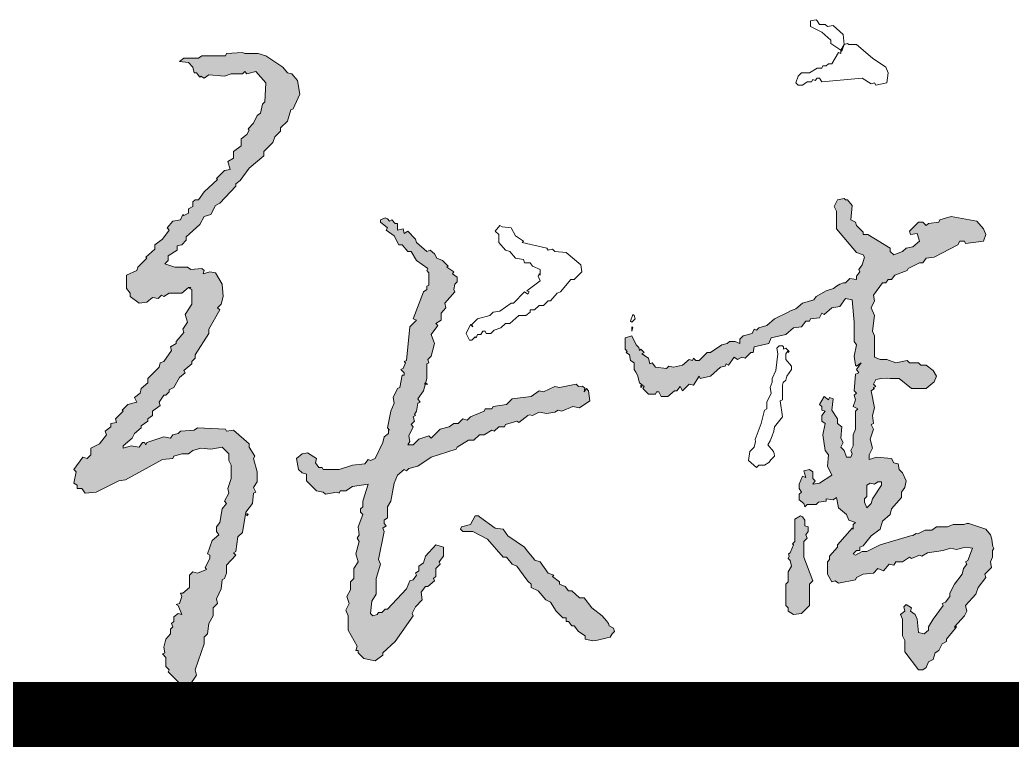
# Model space of a CAD drawing. Extents: x 609585 to 758557, y 501145 to 763045.
# Drawn here: x 755424 to 756492, y 508910 to 509692 of the extents above; entities that cross this region are included whole.
import ezdxf

# ---------------------------------------------------------------- set-up
doc = ezdxf.new("R2010")
doc.units = 0
doc.header["$LTSCALE"] = 1000
doc.header["$MEASUREMENT"] = 0
doc.layers.add('图框', color=140, linetype='Continuous')
doc.layers.add('签名', color=7, linetype='Continuous', lineweight=18)

msp = doc.modelspace()

# ---------------------------------------------------------------- hatches: boundary and pattern name
at = {"layer": '签名'}
h = msp.add_hatch(color=2, dxfattribs=at)
h.dxf.hatch_style = 1
h.paths.add_polyline_path([(755578, 509219.5), (755588.9, 509220.7), (755590.1, 509223.1), (755598.5, 509225.6), (755605.8, 509225.6), (755610.6, 509229.2), (755619.1, 509231.6), (755630, 509230.4), (755642.1, 509232.8), (755649.3, 509225.6), (755649.3, 509218.3), (755651.8, 509213.5), (755651.8, 509199), (755648.1, 509188.1), (755649.3, 509183.2), (755644.5, 509174.8), (755646.9, 509172.3), (755642.1, 509166.3), (755639.7, 509151.8), (755636, 509146.9), (755636, 509142.1), (755638.4, 509138.5), (755631.2, 509132.4), (755626.4, 509117.9), (755628.8, 509116.7), (755628.8, 509113.1), (755623.9, 509103.4), (755625.1, 509101), (755615.5, 509097.3), (755610.6, 509098.6), (755607, 509094.9), (755607, 509081.6), (755597.8, 509074), (755598.5, 509071.9), (755595.1, 509061.7), (755598.5, 509052.6), (755594.9, 509053.8), (755590.1, 509050.2), (755590.1, 509045.3), (755587.6, 509042.9), (755588.9, 509039.3), (755586.4, 509036.9), (755586.4, 509032), (755581.6, 509026), (755579.2, 509017.5), (755580.4, 509011.5), (755578, 509010.3), (755581.6, 509006.6), (755581.6, 508996.9), (755585.2, 508993.3), (755584, 508990.9), (755599.7, 508975.2), (755607, 508976.4), (755614.3, 508987.3), (755613, 508993.3), (755622.7, 509021.1), (755622.7, 509028.4), (755626.4, 509032), (755627.6, 509042.9), (755632.4, 509051.4), (755632.4, 509059.8), (755637.2, 509064.7), (755636, 509069.5), (755640.9, 509080.4), (755642.1, 509090.1), (755644.5, 509091.3), (755646.9, 509097.3), (755646.9, 509105.8), (755656.6, 509116.7), (755654.2, 509119.1), (755656.6, 509120.3), (755659, 509136.1), (755663.8, 509140.9), (755667.5, 509162.7), (755674.7, 509172.3), (755675.9, 509183.2), (755678.4, 509184.4), (755675.9, 509189.3), (755679.6, 509195.3), (755679.6, 509206.2), (755675.9, 509220.7), (755677.2, 509223.1), (755671.1, 509232.8), (755671.1, 509236.4), (755654.2, 509251), (755646.9, 509249.8), (755645.7, 509252.2), (755615.5, 509253.4), (755611.8, 509251), (755597.3, 509249.8), (755594.9, 509247.3), (755588.9, 509246.1), (755586.4, 509242.5), (755579.2, 509243.7), (755561, 509237.7), (755559.8, 509235.2), (755558.6, 509237.7), (755556.2, 509237.7), (755552.6, 509232.8), (755544.1, 509234), (755535.6, 509231.6), (755535.6, 509234), (755545.3, 509242.5), (755547.7, 509247.3), (755555, 509253.4), (755555, 509255.8), (755562.2, 509260.6), (755562.2, 509263.1), (755567.1, 509266.7), (755567.1, 509271.5), (755575.5, 509277.6), (755574.3, 509281.2), (755579.2, 509288.5), (755581.6, 509288.5), (755585.2, 509292.1), (755585.2, 509294.5), (755590.1, 509296.9), (755596.1, 509307.8), (755602.2, 509312.7), (755600.9, 509315.1), (755609.4, 509322.3), (755609.4, 509324.8), (755613, 509328.4), (755613, 509332), (755627.6, 509355), (755627.6, 509359.8), (755639.7, 509380.4), (755637.2, 509382.8), (755640.9, 509386.4), (755643.3, 509394.9), (755642.1, 509408.2), (755634.8, 509420.3), (755628.8, 509421.5), (755621.5, 509419.1), (755622.7, 509422.7), (755620.3, 509425.1), (755608.2, 509423.9), (755604.6, 509426.4), (755591.3, 509426.4), (755580.4, 509430), (755584, 509433.6), (755584, 509438.5), (755593.7, 509444.5), (755593.7, 509449.3), (755598.5, 509450.5), (755603.4, 509455.4), (755603.4, 509459), (755617.9, 509472.3), (755622.7, 509480.8), (755630, 509483.2), (755634.8, 509492.9), (755639.7, 509495.3), (755656.6, 509513.4), (755656.6, 509515.9), (755661.4, 509519.5), (755671.1, 509532.8), (755686.8, 509546.1), (755686.8, 509550.9), (755696.5, 509560.6), (755698.9, 509566.7), (755705, 509572.7), (755705, 509576.3), (755712.2, 509583.6), (755715.9, 509595.7), (755718.3, 509596.9), (755725.5, 509612.6), (755723.1, 509627.2), (755717.1, 509634.4), (755712.2, 509635.6), (755707.4, 509641.7), (755689.2, 509653.8), (755680.8, 509656.2), (755666.3, 509656.2), (755663.8, 509657.4), (755646.9, 509656.2), (755645.7, 509653.8), (755620.3, 509653.8), (755616.7, 509651.3), (755600.9, 509651.3), (755596.1, 509647.7), (755605.8, 509646.5), (755610.6, 509641.7), (755611.8, 509635.6), (755614.3, 509635.6), (755617.9, 509630.8), (755619.1, 509632), (755622.7, 509629.6), (755627.6, 509633.2), (755644.5, 509632), (755651.8, 509634.4), (755663.8, 509634.4), (755666.3, 509636.8), (755668.7, 509634.4), (755678.4, 509636.8), (755689.2, 509624.7), (755688, 509604.2), (755685.6, 509601.7), (755683.2, 509592.1), (755679.6, 509589.7), (755675.9, 509581.2), (755669.9, 509575.1), (755671.1, 509573.9), (755668.7, 509569.1), (755662.6, 509564.3), (755662.6, 509557), (755654.2, 509550.9), (755654.2, 509543.7), (755648.1, 509540.1), (755650.5, 509531.6), (755644.5, 509530.4), (755636, 509521.9), (755637.2, 509520.7), (755622.7, 509507.4), (755616.7, 509498.9), (755613, 509498.9), (755610.6, 509496.5), (755610.6, 509491.7), (755605.8, 509489.3), (755605.8, 509484.4), (755598.8, 509480.9), (755597.3, 509477.2), (755588.9, 509476), (755582.8, 509468.7), (755585.2, 509466.3), (755578, 509456.6), (755569.5, 509450.5), (755569.5, 509445.7), (755559.8, 509437.2), (755561, 509436), (755551.4, 509426.4), (755550.1, 509422.7), (755539.3, 509417.9), (755539.3, 509403.4), (755542.9, 509398.5), (755542.9, 509394.9), (755552.6, 509387.6), (755561, 509388.9), (755567.1, 509393.7), (755573.1, 509392.5), (755576.8, 509396.1), (755579.2, 509394.9), (755585.2, 509398.5), (755598.5, 509398.5), (755605.8, 509404.6), (755608.2, 509404.6), (755607, 509403.4), (755609.4, 509402.2), (755609.4, 509386.4), (755602.2, 509375.6), (755604.6, 509367.1), (755599.7, 509359.8), (755600.9, 509356.2), (755592.5, 509346.5), (755592.5, 509344.1), (755586.4, 509340.5), (755587.6, 509336.8), (755579.2, 509324.8), (755575.5, 509323.5), (755574.3, 509318.7), (755562.2, 509306.6), (755562.2, 509301.8), (755555, 509295.7), (755553.8, 509290.9), (755547.7, 509286), (755550.1, 509281.2), (755540.5, 509278.8), (755534.4, 509272.7), (755535.6, 509271.5), (755527.2, 509263.1), (755528.4, 509259.4), (755522.3, 509258.2), (755522.3, 509254.6), (755516.3, 509249.8), (755517.5, 509246.1), (755510.2, 509236.4), (755500.6, 509231.6), (755500.6, 509224.4), (755496.9, 509220.7), (755492.1, 509221.9), (755482.4, 509208.6), (755484.8, 509206.2), (755482.4, 509194.1), (755486, 509191.7), (755486, 509188.1), (755490.9, 509188.1), (755494.5, 509183.2), (755506.6, 509184.4), (755530.8, 509196.5), (755538, 509197.7)])
h = msp.add_hatch(color=2, dxfattribs=at)
h.dxf.hatch_style = 1
h.paths.add_polyline_path([(756358.6, 509413.1), (756362.2, 509413.1), (756365.9, 509417.9), (756379.2, 509422.7), (756380.4, 509425.1), (756392.5, 509431.2), (756396.1, 509431.2), (756399.7, 509436), (756408.2, 509437.2), (756433.6, 509450.5), (756436, 509454.2), (756440.9, 509454.2), (756442.1, 509451.8), (756461.4, 509454.2), (756463.9, 509461.4), (756461.4, 509467.5), (756454.2, 509476), (756426.4, 509480.8), (756414.3, 509477.2), (756413.1, 509474.7), (756402.2, 509473.5), (756399.7, 509471.1), (756396.1, 509474.7), (756391.3, 509474.7), (756381.6, 509465.1), (756382.8, 509461.4), (756390.1, 509462.6), (756392.5, 509454.2), (756385.2, 509448.1), (756378, 509446.9), (756374.3, 509443.3), (756364.7, 509439.7), (756361, 509443.3), (756361, 509446.9), (756336.8, 509461.4), (756332, 509461.4), (756332, 509463.9), (756324.8, 509471.1), (756323.5, 509474.7), (756318.7, 509477.2), (756319.9, 509492.9), (756315.1, 509498.9), (756312.7, 509498.9), (756311.4, 509500.1), (756304.2, 509498.9), (756300.6, 509491.7), (756303, 509486.8), (756303, 509467.5), (756324.8, 509442.1), (756332, 509439.7), (756333.2, 509437.2), (756330.8, 509428.8), (756327.2, 509423.9), (756328.4, 509421.5), (756324.8, 509416.7), (756324.8, 509413.1), (756317.5, 509414.3), (756312.7, 509409.4), (756310.7, 509409.6), (756306.6, 509408.2), (756303, 509405.8), (756299.8, 509403.6), (756292.1, 509401), (756281.2, 509394.9), (756278.8, 509391.3), (756266.7, 509387.6), (756259.4, 509381.6), (756257.7, 509380.8), (756254.4, 509379.9), (756251, 509378), (756236.5, 509370.7), (756228, 509363.5), (756219.5, 509361), (756217.1, 509358.6), (756214.7, 509359.8), (756212.3, 509355), (756202.6, 509352.6), (756199, 509348.9), (756199, 509344.1), (756194.1, 509346.5), (756188.1, 509346.5), (756185.6, 509344.1), (756179.6, 509342.9), (756167.5, 509334.4), (756163.9, 509334.4), (756155.4, 509326), (756151.8, 509326), (756149.4, 509328.4), (756148.2, 509326), (756144.5, 509327.2), (756137.3, 509321.1), (756127.6, 509318.7), (756122.7, 509319.9), (756120.3, 509317.5), (756108.2, 509318.7), (756104.6, 509323.5), (756102.2, 509322.3), (756101, 509328.4), (756096.6, 509332.2), (756096.1, 509334.4), (756092.5, 509338.1), (756091.3, 509336.8), (756090.3, 509340), (756087.7, 509342.9), (756082.8, 509352.6), (756075.6, 509350.2), (756075.6, 509338.1), (756078, 509335.6), (756076.8, 509334.4), (756080.4, 509332), (756081.6, 509326), (756085.3, 509323.5), (756085.3, 509316.3), (756087.4, 509313), (756088.9, 509310.2), (756091.3, 509301.8), (756096.1, 509298.1), (756094.9, 509295.7), (756101, 509289.7), (756108.2, 509289.7), (756109.4, 509292.1), (756111.9, 509292.1), (756114.3, 509287.3), (756121.5, 509287.3), (756128.8, 509293.3), (756131.2, 509293.3), (756134.8, 509298.1), (756137.3, 509293.3), (756144.5, 509300.6), (756149.4, 509299.3), (756155.4, 509309), (756156.6, 509306.6), (756167.5, 509309), (756178.4, 509318.7), (756183.2, 509319.9), (756184.4, 509322.3), (756186.9, 509321.1), (756192.9, 509329.6), (756196.5, 509327.2), (756201.4, 509329.6), (756205, 509328.4), (756211, 509334.4), (756213.5, 509334.4), (756214.7, 509340.5), (756230.4, 509344.1), (756232.8, 509350.2), (756248.5, 509353.8), (756257, 509361), (756265.5, 509362.2), (756270.3, 509368.3), (756273.9, 509368.3), (756275.2, 509370.7), (756284.8, 509371.9), (756287.3, 509376.8), (756289.7, 509375.6), (756298.1, 509382.8), (756306.6, 509384), (756312.7, 509392.5), (756319.9, 509391.3), (756322.3, 509367.1), (756322.3, 509346.5), (756324.8, 509342.9), (756322.3, 509330.8), (756323.5, 509321.1), (756324.8, 509319.9), (756329.6, 509323.5), (756324.8, 509316.3), (756327.2, 509312.7), (756323.5, 509311.4), (756322.3, 509293.3), (756324.8, 509290.9), (756322.3, 509288.5), (756323.5, 509283.6), (756321.1, 509276.4), (756326, 509273.9), (756323.5, 509271.5), (756323.5, 509252.2), (756321.1, 509246.1), (756321.1, 509234), (756318.7, 509229.2), (756319.9, 509225.6), (756318.7, 509221.9), (756313.9, 509221.9), (756311.4, 509229.2), (756307.8, 509232.8), (756310.2, 509237.7), (756307.8, 509242.5), (756309, 509254.6), (756304.2, 509258.2), (756304.2, 509263.1), (756298.1, 509272.7), (756299.4, 509284.8), (756295.7, 509286), (756294.5, 509283.6), (756289.7, 509287.3), (756284.8, 509278.8), (756287.3, 509276.4), (756287.3, 509272.7), (756290.9, 509271.5), (756287.3, 509266.7), (756287.3, 509260.6), (756290.9, 509258.2), (756288.5, 509246.1), (756290.9, 509229.2), (756294.5, 509224.4), (756293.3, 509212.3), (756298.1, 509202.6), (756284.8, 509194.1), (756277.6, 509192.9), (756280, 509196.5), (756277.6, 509199), (756277.6, 509206.2), (756273.9, 509208.6), (756267.9, 509207.4), (756270.3, 509200.2), (756266.7, 509201.4), (756263.1, 509192.9), (756263.1, 509188.1), (756265.5, 509184.4), (756263.1, 509182), (756263.1, 509176), (756267.9, 509172.3), (756269.1, 509168.7), (756271.5, 509171.1), (756281.2, 509171.1), (756283.6, 509173.6), (756292.1, 509174.8), (756292.1, 509177.2), (756299.4, 509176), (756303, 509178.4), (756305.4, 509167.5), (756313.9, 509160.2), (756316.3, 509154.2), (756323.5, 509151.8), (756321.1, 509149.4), (756320.9, 509148.1), (756319.8, 509145.6), (756319.9, 509145.7), (756321.1, 509144.5), (756319.8, 509145.6), (756304.2, 509127.6), (756304.2, 509125.2), (756295.7, 509115.5), (756295.7, 509111.9), (756293.3, 509109.4), (756293.3, 509096.1), (756298.1, 509087.7), (756301.8, 509088.9), (756305.4, 509086.5), (756323.5, 509090.1), (756324.8, 509092.5), (756332, 509096.1), (756342.9, 509097.3), (756347.7, 509102.2), (756353.8, 509099.8), (756359.8, 509107), (756364.7, 509105.8), (756367.1, 509109.4), (756374.3, 509109.4), (756381.6, 509114.3), (756384, 509113.1), (756392.5, 509116.7), (756394.9, 509115.5), (756401, 509119.1), (756416.7, 509121.4), (756416.7, 509121.5), (756416.8, 509121.4), (756417.9, 509121.5), (756425.9, 509124.1), (756432.4, 509122.7), (756442.1, 509125.2), (756449.3, 509124), (756444.5, 509110.7), (756442.1, 509109.4), (756443.3, 509107), (756439.7, 509102.2), (756438.5, 509096.1), (756430, 509085.2), (756425.1, 509075.6), (756425.1, 509071.9), (756420.3, 509065.9), (756416.7, 509064.7), (756417.9, 509062.3), (756407, 509047.8), (756402.2, 509039.3), (756402.2, 509035.7), (756397.3, 509032), (756391.3, 509033.2), (756390.1, 509047.8), (756387.7, 509052.6), (756382.8, 509056.2), (756384, 509059.8), (756378, 509063.5), (756375.6, 509061.1), (756376.8, 509056.2), (756371.9, 509052.6), (756374.3, 509047.8), (756374.3, 509029.6), (756376.8, 509024.8), (756376.8, 509012.7), (756391.3, 508993.3), (756396.1, 508993.3), (756399.7, 508995.7), (756402.2, 509001.8), (756407, 509004.2), (756409.4, 509011.5), (756413.1, 509013.9), (756416.7, 509021.1), (756421.5, 509023.6), (756421.5, 509026), (756431.2, 509038.1), (756430, 509039.3), (756440.9, 509051.4), (756443.3, 509056.2), (756442.1, 509062.3), (756453, 509074.4), (756455.4, 509081.6), (756463.9, 509092.5), (756462.6, 509096.1), (756469.9, 509103.4), (756468.7, 509109.4), (756471.1, 509114.3), (756471.1, 509121.5), (756472.3, 509123.8), (756471.5, 509125.7), (756471.1, 509127.6), (756470.3, 509133.8), (756468.7, 509138.5), (756463.9, 509144.5), (756445.7, 509150.6), (756443.3, 509150.6), (756440, 509149.4), (756438.5, 509149.4), (756428.8, 509149.4), (756422.7, 509146.9), (756410.6, 509146.9), (756405.8, 509143.3), (756398.5, 509143.3), (756391.3, 509139.7), (756390.4, 509139.5), (756388.9, 509139.7), (756385.1, 509137.7), (756382.8, 509137.3), (756350.2, 509127.6), (756335.6, 509120.3), (756330.8, 509120.3), (756323.5, 509116.7), (756321.1, 509117.9), (756324.8, 509121.5), (756328.4, 509121.5), (756328.4, 509125.2), (756332, 509126.4), (756340.5, 509137.3), (756350.2, 509144.5), (756352.6, 509153), (756361, 509160.2), (756362.2, 509166.3), (756373.1, 509178.4), (756373.1, 509184.4), (756376.8, 509189.3), (756378, 509196.5), (756374.3, 509205), (756370.7, 509208.6), (756369.5, 509214.7), (756364.7, 509215.9), (756362.2, 509220.7), (756346.5, 509221.9), (756338.1, 509219.5), (756338.1, 509224.4), (756341.7, 509231.6), (756339.3, 509241.3), (756342.9, 509252.2), (756340.5, 509257), (756342.9, 509258.2), (756341.7, 509266.7), (756344.1, 509275.2), (756340.5, 509293.3), (756344.1, 509295.7), (756345.3, 509298.1), (756342.9, 509300.6), (756345.3, 509305.4), (756351.6, 509306.6), (756357.5, 509307), (756361, 509306.6), (756370.7, 509306.6), (756384, 509295.7), (756399.7, 509295.7), (756408.2, 509303), (756410.6, 509309), (756407, 509315.1), (756399.7, 509321.1), (756393.7, 509321.1), (756391.3, 509323.5), (756381.6, 509323.5), (756379.2, 509326), (756367.1, 509323.5), (756357.4, 509327.2), (756350.2, 509327.2), (756344.1, 509329.6), (756344.1, 509352.6), (756341.7, 509357.4), (756344.1, 509374.3), (756340.5, 509382.8), (756344.1, 509390.1), (756342.9, 509396.1), (756352.6, 509409.4), (756356.2, 509409.4)])
h.paths.add_polyline_path([(756351.4, 509195.3), (756351.4, 509191.7), (756341.7, 509177.2), (756340.5, 509172.3), (756335.6, 509167.5), (756333.2, 509173.6), (756333.2, 509177.2), (756335.6, 509179.6), (756335.6, 509191.7), (756339.3, 509194.1), (756344.1, 509192.9), (756347.7, 509195.3)], flags=16)
h = msp.add_hatch(color=2, dxfattribs=at)
h.dxf.hatch_style = 1
h.paths.add_polyline_path([(755806.6, 509220.7), (755801.7, 509218.3), (755799.3, 509219.5), (755795.7, 509214.7), (755782.4, 509213.5), (755767.9, 509208.6), (755750.9, 509208.6), (755749.7, 509211), (755746.1, 509211), (755742.5, 509215.9), (755743.7, 509220.7), (755734, 509226.8), (755728, 509225.6), (755721.9, 509220.7), (755724.3, 509208.6), (755728, 509205), (755732.8, 509203.8), (755732.8, 509196.5), (755743.7, 509185.6), (755750.9, 509184.4), (755753.4, 509182), (755765.5, 509184.4), (755767.9, 509183.2), (755769.1, 509185.6), (755775.1, 509185.6), (755782.4, 509190.5), (755799.3, 509192.9), (755793.3, 509174.8), (755793.3, 509168.7), (755790.9, 509166.3), (755790.9, 509162.7), (755793.3, 509160.2), (755788.4, 509146.9), (755789.6, 509138.5), (755787.2, 509134.8), (755789.6, 509131.2), (755786, 509117.9), (755788.4, 509109.4), (755783.6, 509102.2), (755783.6, 509091.3), (755780, 509087.7), (755780, 509079.2), (755776.3, 509071.9), (755778.8, 509064.7), (755775.1, 509057.4), (755777.6, 509051.4), (755777.6, 509035.7), (755787.2, 509018.7), (755786, 509013.9), (755788.4, 509013.9), (755788.4, 509011.5), (755794.5, 509005.4), (755806.6, 509003), (755815, 509009), (755815, 509011.5), (755828.4, 509023.6), (755847.7, 509051.4), (755846.5, 509053.8), (755850.1, 509061.1), (755857.4, 509068.3), (755856.2, 509076.8), (755861, 509082.8), (755863.4, 509082.8), (755870.7, 509088.9), (755869.5, 509091.3), (755871.9, 509093.7), (755871.9, 509102.2), (755876.7, 509107), (755875.5, 509109.4), (755880.4, 509115.5), (755880.4, 509125.2), (755871.9, 509127.6), (755861, 509115.5), (755858.6, 509108.2), (755853.8, 509104.6), (755853.8, 509099.8), (755850.1, 509097.3), (755851.3, 509094.9), (755847.7, 509090.1), (755844.1, 509088.9), (755840.4, 509080.4), (755819.9, 509058.6), (755817.5, 509058.6), (755813.8, 509055), (755810.2, 509055), (755809, 509052.6), (755804.2, 509051.4), (755801.7, 509053.8), (755803, 509067.1), (755807.8, 509074.4), (755807.8, 509091.3), (755812.6, 509107), (755810.2, 509111.9), (755816.3, 509142.1), (755815, 509145.7), (755818.7, 509148.1), (755816.3, 509150.6), (755816.3, 509154.2), (755819.9, 509156.6), (755819.9, 509168.7), (755823.5, 509174.8), (755827.1, 509194.1), (755830.8, 509202.6), (755838, 509208.6), (755840.4, 509207.4), (755842.9, 509209.8), (755852.5, 509212.3), (755867.1, 509221.9), (755893.7, 509230.4), (755894.9, 509232.8), (755907, 509240.1), (755913, 509240.1), (755919.1, 509246.1), (755923.9, 509246.1), (755932.4, 509251), (755934.8, 509249.8), (755939.6, 509254.6), (755945.7, 509254.6), (755946.9, 509257), (755959, 509260.6), (755961.4, 509259.4), (755972.4, 509267.7), (755975.9, 509266.7), (755983.2, 509270.3), (755991.6, 509269.1), (756000.1, 509270.3), (756003.7, 509272.7), (756007.4, 509271.5), (756019.5, 509276.4), (756026.7, 509275.2), (756037.6, 509282.4), (756036.4, 509293.3), (756034, 509295.7), (756031.6, 509292.1), (756032.2, 509296.1), (756029.7, 509298.5), (756025.5, 509298.1), (756023.1, 509300.6), (756005, 509296.9), (756000.1, 509298.1), (755988, 509292.1), (755983.2, 509293.3), (755974.7, 509287.3), (755954.2, 509284.8), (755948.1, 509278.8), (755933.6, 509276.4), (755932.4, 509273.9), (755925.1, 509273.9), (755923.9, 509271.5), (755909.4, 509265.5), (755905.8, 509261.9), (755900.9, 509263.1), (755896.1, 509258.2), (755891.3, 509258.2), (755886.4, 509254.6), (755876.7, 509252.2), (755867.1, 509242.5), (755864.6, 509244.9), (755853.8, 509241.3), (755847.7, 509235.2), (755841.7, 509235.2), (755844.1, 509238.9), (755842.9, 509244.9), (755847.7, 509254.6), (755845.3, 509257), (755848.9, 509260.6), (755847.7, 509265.5), (755850.1, 509266.7), (755848.9, 509267.9), (755851.3, 509271.5), (755852.5, 509280), (755855, 509281.2), (755852.5, 509284.8), (755858.6, 509293.3), (755860.6, 509300.6), (755859.8, 509300.6), (755860.9, 509301.6), (755862.2, 509306.6), (755862.2, 509322.3), (755864.6, 509323.5), (755863.4, 509327.2), (755867.1, 509330.8), (755870.7, 509344.1), (755867.1, 509353.8), (755874.3, 509363.5), (755871.9, 509365.9), (755877.9, 509369.5), (755877.9, 509376.8), (755882.8, 509382.8), (755881.6, 509387.6), (755892.5, 509399.7), (755891.3, 509402.2), (755892.5, 509408.2), (755894.9, 509410.6), (755894.9, 509415.5), (755890, 509419.1), (755891.3, 509421.5), (755884, 509426.4), (755885.2, 509427.6), (755879.2, 509433.6), (755873.1, 509436), (755870.7, 509440.9), (755865.9, 509444.5), (755862.2, 509443.3), (755851.3, 509453), (755850.1, 509456.6), (755841.7, 509465.1), (755838, 509462.6), (755836.8, 509467.5), (755830.8, 509466.3), (755830.8, 509473.5), (755828.4, 509473.5), (755824.7, 509477.2), (755822.3, 509476), (755819.9, 509478.4), (755817.5, 509479.6), (755812.6, 509477.2), (755812.6, 509474.7), (755819.9, 509468.7), (755818.7, 509466.3), (755827.1, 509460.2), (755832, 509450.5), (755835.6, 509450.5), (755841.7, 509443.3), (755845.3, 509443.3), (755851.3, 509433.6), (755863.4, 509425.1), (755862.2, 509422.7), (755864.6, 509420.3), (755864.6, 509407), (755862.2, 509405.8), (755862.2, 509402.2), (755858.6, 509399.7), (755847.7, 509370.7), (755851.3, 509369.5), (755844.1, 509362.2), (755840.4, 509326), (755838, 509324.8), (755839.2, 509323.5), (755835.8, 509314.9), (755838, 509312.7), (755838, 509310.2), (755835.6, 509310.2), (755833.2, 509296.9), (755830.8, 509295.7), (755825.9, 509286), (755827.1, 509280), (755823.5, 509271.5), (755819.9, 509253.4), (755821.1, 509252.2), (755821.1, 509247.3), (755816.3, 509243.7), (755815, 509237.7)])
h = msp.add_hatch(color=2, dxfattribs=at)
h.dxf.hatch_style = 1
h.paths.add_polyline_path([(755995.3, 509065.9), (756001.3, 509056.2), (756008.6, 509049), (756012.2, 509049), (756012.2, 509045.3), (756014.6, 509045.3), (756018.3, 509040.5), (756020.7, 509040.5), (756025.5, 509034.4), (756032.8, 509029.6), (756032.8, 509026), (756041, 509024.2), (756046.1, 509025.1), (756056.5, 509027.6), (756059.6, 509028.2), (756061.8, 509032), (756064.2, 509034.4), (756063, 509038.1), (756058.5, 509040.6), (756057.7, 509043), (756055.6, 509045.9), (756050.9, 509051.4), (756040, 509059.8), (756031.6, 509070.7), (756026.7, 509070.7), (756018.3, 509078), (756014.6, 509078), (756011, 509082.8), (756005, 509085.2), (756005, 509087.7), (755997.7, 509093.7), (755998.9, 509094.9), (755992.9, 509097.3), (755984.4, 509109.4), (755978.6, 509111.1), (755975.9, 509114.3), (755970.4, 509121.1), (755967.5, 509125.2), (755949.3, 509137.3), (755944.5, 509144.5), (755936, 509145.7), (755917.4, 509159), (755914.2, 509159), (755909.4, 509149.4), (755899.7, 509146.9), (755898.5, 509144.5), (755900.9, 509142.1), (755911.8, 509142.1), (755927.5, 509133.6), (755944.5, 509114.3), (755948.1, 509114.3), (755954.2, 509107), (755959, 509104.6), (755968.7, 509091.3), (755971.2, 509088.2), (755974.7, 509085.2), (755974.7, 509081.6), (755982, 509078), (755990.4, 509068.3)])
h = msp.add_hatch(color=2, dxfattribs=at)
h.dxf.hatch_style = 1
h.paths.add_polyline_path([(756251, 509087.7), (756248.5, 509085.2), (756248.5, 509062.3), (756251, 509059.8), (756251, 509056.2), (756257, 509052.6), (756265.5, 509053.8), (756273.9, 509062.3), (756273.9, 509085.2), (756277.6, 509088.9), (756267.9, 509114.3), (756267.9, 509131.2), (756271.5, 509134.8), (756270.3, 509138.5), (756272.7, 509142.1), (756272.7, 509146.9), (756269.1, 509148.1), (756269.1, 509154.2), (756266.7, 509157.8), (756264.3, 509159), (756258.2, 509155.4), (756258.2, 509131.2), (756255.8, 509128.8), (756257, 509127.6), (756252, 509116), (756252.2, 509115.5), (756251, 509113.1), (756253.4, 509110.7), (756254.6, 509104.6), (756251, 509098.6)])

# ---------------------------------------------------------------- linework, layer by layer
at = {"layer": '图框', "const_width": 70}
msp.add_lwpolyline([(750561.9, 508945), (757561.9, 508945)], dxfattribs=at)
at = {"layer": '签名', "color": 2, "elevation": 9704994.5}
for points in [[(756282.4, 509691.3), (756281.2, 509692.5), (756275.2, 509691.3), (756275.2, 509685.2), (756287.3, 509679.2), (756296.9, 509670.7), (756296.9, 509667.1), (756307.8, 509659.8), (756311.4, 509665.9), (756310.2, 509676.7), (756299.4, 509686.4), (756293.3, 509685.2), (756290.9, 509687.6), (756284.8, 509687.6), (756282.4, 509691.3)], [(756316.3, 509665.9), (756315.1, 509667.1), (756311.4, 509665.9), (756309, 509658.6), (756307.8, 509659.8), (756307.8, 509656.2), (756305.4, 509657.4), (756298.1, 509645.3), (756294.5, 509645.3), (756292.1, 509642.9), (756288.5, 509642.9), (756287.3, 509640.5), (756282.4, 509640.5), (756273.9, 509635.6), (756265.5, 509635.6), (756261.9, 509632), (756259.4, 509624.7), (756261.9, 509622.3), (756266.7, 509622.3), (756271.5, 509625.9), (756276.4, 509625.9), (756277.6, 509628.4), (756280, 509627.2), (756282.4, 509629.6), (756284.8, 509629.6), (756287.3, 509625.9), (756330.8, 509629.6), (756340.5, 509623.5), (756344.1, 509624.7), (756345.3, 509622.3), (756357.4, 509624.7), (756358.6, 509635.6), (756356.2, 509641.7), (756341.7, 509651.3), (756324.8, 509665.9), (756316.3, 509665.9)], [(755666.3, 509656.2), (755663.8, 509657.4), (755646.9, 509656.2), (755645.7, 509653.8), (755620.3, 509653.8), (755616.7, 509651.3), (755600.9, 509651.3), (755596.1, 509647.7), (755605.8, 509646.5), (755610.6, 509641.7), (755611.8, 509635.6), (755614.3, 509635.6), (755617.9, 509630.8), (755619.1, 509632), (755622.7, 509629.6), (755627.6, 509633.2), (755644.5, 509632), (755651.8, 509634.4), (755663.8, 509634.4), (755666.3, 509636.8), (755668.7, 509634.4), (755678.4, 509636.8), (755689.2, 509624.7), (755688, 509604.2), (755685.6, 509601.7), (755683.2, 509592.1), (755679.6, 509589.7), (755675.9, 509581.2), (755669.9, 509575.1), (755671.1, 509573.9), (755668.7, 509569.1), (755662.6, 509564.3), (755662.6, 509557), (755654.2, 509550.9), (755654.2, 509543.7), (755648.1, 509540.1), (755650.5, 509531.6), (755644.5, 509530.4), (755636, 509521.9), (755637.2, 509520.7), (755622.7, 509507.4), (755616.7, 509498.9), (755613, 509498.9), (755610.6, 509496.5), (755610.6, 509491.7), (755605.8, 509489.3), (755605.8, 509484.4), (755600.9, 509482), (755599.7, 509483.2), (755597.3, 509477.2), (755588.9, 509476), (755582.8, 509468.7), (755585.2, 509466.3), (755578, 509456.6), (755569.5, 509450.5), (755569.5, 509445.7), (755559.8, 509437.2), (755561, 509436), (755551.4, 509426.4), (755550.1, 509422.7), (755539.3, 509417.9), (755539.3, 509403.4), (755542.9, 509398.5), (755542.9, 509394.9), (755552.6, 509387.6), (755561, 509388.9), (755567.1, 509393.7), (755573.1, 509392.5), (755576.8, 509396.1), (755579.2, 509394.9), (755585.2, 509398.5), (755598.5, 509398.5), (755605.8, 509404.6), (755608.2, 509404.6), (755607, 509403.4), (755609.4, 509402.2), (755609.4, 509386.4), (755602.2, 509375.6), (755604.6, 509367.1), (755599.7, 509359.8), (755600.9, 509356.2), (755592.5, 509346.5), (755592.5, 509344.1), (755586.4, 509340.5), (755587.6, 509336.8), (755579.2, 509324.8), (755575.5, 509323.5), (755574.3, 509318.7), (755562.2, 509306.6), (755562.2, 509301.8), (755555, 509295.7), (755553.8, 509290.9), (755547.7, 509286), (755550.1, 509281.2), (755540.5, 509278.8), (755534.4, 509272.7), (755535.6, 509271.5), (755527.2, 509263.1), (755528.4, 509259.4), (755522.3, 509258.2), (755522.3, 509254.6), (755516.3, 509249.8), (755517.5, 509246.1), (755510.2, 509236.4), (755500.6, 509231.6), (755500.6, 509224.4), (755496.9, 509220.7), (755492.1, 509221.9), (755482.4, 509208.6), (755484.8, 509206.2), (755482.4, 509194.1), (755486, 509191.7), (755486, 509188.1), (755490.9, 509188.1), (755494.5, 509183.2), (755506.6, 509184.4), (755530.8, 509196.5), (755538, 509197.7), (755578, 509219.5), (755588.9, 509220.7), (755590.1, 509223.1), (755598.5, 509225.6), (755605.8, 509225.6), (755610.6, 509229.2), (755619.1, 509231.6), (755630, 509230.4), (755642.1, 509232.8), (755649.3, 509225.6), (755649.3, 509218.3), (755651.8, 509213.5), (755651.8, 509199), (755648.1, 509188.1), (755649.3, 509183.2), (755644.5, 509174.8), (755646.9, 509172.3), (755642.1, 509166.3), (755639.7, 509151.8), (755636, 509146.9), (755636, 509142.1), (755638.4, 509138.5), (755631.2, 509132.4), (755626.4, 509117.9), (755628.8, 509116.7), (755628.8, 509113.1), (755623.9, 509103.4), (755625.1, 509101), (755615.5, 509097.3), (755610.6, 509098.6), (755607, 509094.9), (755607, 509081.6), (755599.7, 509075.6), (755597.3, 509075.6), (755598.5, 509071.9), (755596.1, 509064.7), (755592.5, 509063.5), (755594.9, 509062.3), (755598.5, 509052.6), (755594.9, 509053.8), (755590.1, 509050.2), (755590.1, 509045.3), (755587.6, 509042.9), (755588.9, 509039.3), (755586.4, 509036.9), (755586.4, 509032), (755581.6, 509026), (755579.2, 509017.5), (755580.4, 509011.5), (755578, 509010.3), (755581.6, 509006.6), (755581.6, 508996.9), (755585.2, 508993.3), (755584, 508990.9), (755599.7, 508975.2), (755607, 508976.4), (755614.3, 508987.3), (755613, 508993.3), (755622.7, 509021.1), (755622.7, 509028.4), (755626.4, 509032), (755627.6, 509042.9), (755632.4, 509051.4), (755632.4, 509059.8), (755637.2, 509064.7), (755636, 509069.5), (755640.9, 509080.4), (755642.1, 509090.1), (755644.5, 509091.3), (755646.9, 509097.3), (755646.9, 509105.8), (755656.6, 509116.7), (755654.2, 509119.1), (755656.6, 509120.3), (755659, 509136.1), (755663.8, 509140.9), (755667.5, 509162.7), (755674.7, 509172.3), (755675.9, 509183.2), (755678.4, 509184.4), (755675.9, 509189.3), (755679.6, 509195.3), (755679.6, 509206.2), (755675.9, 509220.7), (755677.2, 509223.1), (755671.1, 509232.8), (755671.1, 509236.4), (755654.2, 509251), (755646.9, 509249.8), (755645.7, 509252.2), (755615.5, 509253.4), (755611.8, 509251), (755597.3, 509249.8), (755594.9, 509247.3), (755588.9, 509246.1), (755586.4, 509242.5), (755579.2, 509243.7), (755561, 509237.7), (755559.8, 509235.2), (755558.6, 509237.7), (755556.2, 509237.7), (755552.6, 509232.8), (755544.1, 509234), (755535.6, 509231.6), (755535.6, 509234), (755545.3, 509242.5), (755547.7, 509247.3), (755555, 509253.4), (755555, 509255.8), (755562.2, 509260.6), (755562.2, 509263.1), (755567.1, 509266.7), (755567.1, 509271.5), (755575.5, 509277.6), (755574.3, 509281.2), (755579.2, 509288.5), (755581.6, 509288.5), (755585.2, 509292.1), (755585.2, 509294.5), (755590.1, 509296.9), (755596.1, 509307.8), (755602.2, 509312.7), (755600.9, 509315.1), (755609.4, 509322.3), (755609.4, 509324.8), (755613, 509328.4), (755613, 509332), (755627.6, 509355), (755627.6, 509359.8), (755639.7, 509380.4), (755637.2, 509382.8), (755640.9, 509386.4), (755643.3, 509394.9), (755642.1, 509408.2), (755634.8, 509420.3), (755628.8, 509421.5), (755621.5, 509419.1), (755622.7, 509422.7), (755620.3, 509425.1), (755608.2, 509423.9), (755604.6, 509426.4), (755591.3, 509426.4), (755580.4, 509430), (755584, 509433.6), (755584, 509438.5), (755593.7, 509444.5), (755593.7, 509449.3), (755598.5, 509450.5), (755603.4, 509455.4), (755603.4, 509459), (755617.9, 509472.3), (755622.7, 509480.8), (755630, 509483.2), (755634.8, 509492.9), (755639.7, 509495.3), (755656.6, 509513.4), (755656.6, 509515.9), (755661.4, 509519.5), (755671.1, 509532.8), (755686.8, 509546.1), (755686.8, 509550.9), (755696.5, 509560.6), (755698.9, 509566.7), (755705, 509572.7), (755705, 509576.3), (755712.2, 509583.6), (755715.9, 509595.7), (755718.3, 509596.9), (755725.5, 509612.6), (755723.1, 509627.2), (755717.1, 509634.4), (755712.2, 509635.6), (755707.4, 509641.7), (755689.2, 509653.8), (755680.8, 509656.2), (755666.3, 509656.2)], [(756312.7, 509498.9), (756311.4, 509500.1), (756304.2, 509498.9), (756300.6, 509491.7), (756303, 509486.8), (756303, 509467.5), (756324.8, 509442.1), (756332, 509439.7), (756333.2, 509437.2), (756330.8, 509428.8), (756327.2, 509423.9), (756328.4, 509421.5), (756324.8, 509416.7), (756324.8, 509413.1), (756317.5, 509414.3), (756312.7, 509409.4), (756310.7, 509409.6), (756306.6, 509408.2), (756303, 509405.8), (756299.8, 509403.6), (756292.1, 509401), (756281.2, 509394.9), (756278.8, 509391.3), (756266.7, 509387.6), (756259.4, 509381.6), (756257.7, 509380.8), (756254.4, 509379.9), (756251, 509378), (756236.5, 509370.7), (756228, 509363.5), (756219.5, 509361), (756217.1, 509358.6), (756214.7, 509359.8), (756212.3, 509355), (756202.6, 509352.6), (756199, 509348.9), (756199, 509344.1), (756194.1, 509346.5), (756188.1, 509346.5), (756185.6, 509344.1), (756179.6, 509342.9), (756167.5, 509334.4), (756163.9, 509334.4), (756155.4, 509326), (756151.8, 509326), (756149.4, 509328.4), (756148.2, 509326), (756144.5, 509327.2), (756137.3, 509321.1), (756127.6, 509318.7), (756122.7, 509319.9), (756120.3, 509317.5), (756108.2, 509318.7), (756104.6, 509323.5), (756102.2, 509322.3), (756101, 509328.4), (756093.7, 509333.2), (756096.1, 509334.4), (756092.5, 509338.1), (756091.3, 509336.8), (756090.3, 509340), (756087.7, 509342.9), (756082.8, 509352.6), (756075.6, 509350.2), (756075.6, 509338.1), (756078, 509335.6), (756076.8, 509334.4), (756080.4, 509332), (756081.6, 509326), (756085.3, 509323.5), (756085.3, 509316.3), (756087.2, 509313.5), (756088.9, 509310.2), (756091.3, 509301.8), (756096.1, 509298.1), (756094.9, 509295.7), (756101, 509289.7), (756108.2, 509289.7), (756109.4, 509292.1), (756111.9, 509292.1), (756114.3, 509287.3), (756121.5, 509287.3), (756128.8, 509293.3), (756131.2, 509293.3), (756134.8, 509298.1), (756137.3, 509293.3), (756144.5, 509300.6), (756149.4, 509299.3), (756155.4, 509309), (756156.6, 509306.6), (756167.5, 509309), (756178.4, 509318.7), (756183.2, 509319.9), (756184.4, 509322.3), (756186.9, 509321.1), (756192.9, 509329.6), (756196.5, 509327.2), (756201.4, 509329.6), (756205, 509328.4), (756211, 509334.4), (756213.5, 509334.4), (756214.7, 509340.5), (756230.4, 509344.1), (756232.8, 509350.2), (756248.5, 509353.8), (756257, 509361), (756265.5, 509362.2), (756270.3, 509368.3), (756273.9, 509368.3), (756275.2, 509370.7), (756284.8, 509371.9), (756287.3, 509376.8), (756289.7, 509375.6), (756298.1, 509382.8), (756306.6, 509384), (756312.7, 509392.5), (756319.9, 509391.3), (756322.3, 509367.1), (756322.3, 509346.5), (756324.8, 509342.9), (756322.3, 509330.8), (756323.5, 509321.1), (756324.8, 509319.9), (756329.6, 509323.5), (756324.8, 509316.3), (756327.2, 509312.7), (756323.5, 509311.4), (756322.3, 509293.3), (756324.8, 509290.9), (756322.3, 509288.5), (756323.5, 509283.6), (756321.1, 509276.4), (756326, 509273.9), (756323.5, 509271.5), (756323.5, 509252.2), (756321.1, 509246.1), (756321.1, 509234), (756318.7, 509229.2), (756319.9, 509225.6), (756318.7, 509221.9), (756313.9, 509221.9), (756311.4, 509229.2), (756307.8, 509232.8), (756310.2, 509237.7), (756307.8, 509242.5), (756309, 509254.6), (756304.2, 509258.2), (756304.2, 509263.1), (756298.1, 509272.7), (756299.4, 509284.8), (756295.7, 509286), (756294.5, 509283.6), (756289.7, 509287.3), (756284.8, 509278.8), (756287.3, 509276.4), (756287.3, 509272.7), (756290.9, 509271.5), (756287.3, 509266.7), (756287.3, 509260.6), (756290.9, 509258.2), (756288.5, 509246.1), (756290.9, 509229.2), (756294.5, 509224.4), (756293.3, 509212.3), (756298.1, 509202.6), (756284.8, 509194.1), (756277.6, 509192.9), (756280, 509196.5), (756277.6, 509199), (756277.6, 509206.2), (756273.9, 509208.6), (756267.9, 509207.4), (756270.3, 509200.2), (756266.7, 509201.4), (756263.1, 509192.9), (756263.1, 509188.1), (756265.5, 509184.4), (756263.1, 509182), (756263.1, 509176), (756267.9, 509172.3), (756269.1, 509168.7), (756271.5, 509171.1), (756281.2, 509171.1), (756283.6, 509173.6), (756292.1, 509174.8), (756292.1, 509177.2), (756299.4, 509176), (756303, 509178.4), (756305.4, 509167.5), (756313.9, 509160.2), (756316.3, 509154.2), (756323.5, 509151.8), (756321.1, 509149.4), (756320.9, 509148.1), (756321.1, 509144.5), (756319.9, 509145.7), (756304.2, 509127.6), (756304.2, 509125.2), (756295.7, 509115.5), (756295.7, 509111.9), (756293.3, 509109.4), (756293.3, 509096.1), (756298.1, 509087.7), (756301.8, 509088.9), (756305.4, 509086.5), (756323.5, 509090.1), (756324.8, 509092.5), (756332, 509096.1), (756342.9, 509097.3), (756347.7, 509102.2), (756353.8, 509099.8), (756359.8, 509107), (756364.7, 509105.8), (756367.1, 509109.4), (756374.3, 509109.4), (756381.6, 509114.3), (756384, 509113.1), (756392.5, 509116.7), (756394.9, 509115.5), (756401, 509119.1), (756417.9, 509121.5), (756425.9, 509124.1), (756432.4, 509122.7), (756442.1, 509125.2), (756449.3, 509124), (756444.5, 509110.7), (756442.1, 509109.4), (756443.3, 509107), (756439.7, 509102.2), (756438.5, 509096.1), (756430, 509085.2), (756425.1, 509075.6), (756425.1, 509071.9), (756420.3, 509065.9), (756416.7, 509064.7), (756417.9, 509062.3), (756407, 509047.8), (756402.2, 509039.3), (756402.2, 509035.7), (756397.3, 509032), (756391.3, 509033.2), (756390.1, 509047.8), (756387.7, 509052.6), (756382.8, 509056.2), (756384, 509059.8), (756378, 509063.5), (756375.6, 509061.1), (756376.8, 509056.2), (756371.9, 509052.6), (756374.3, 509047.8), (756374.3, 509029.6), (756376.8, 509024.8), (756376.8, 509012.7), (756391.3, 508993.3), (756396.1, 508993.3), (756399.7, 508995.7), (756402.2, 509001.8), (756407, 509004.2), (756409.4, 509011.5), (756413.1, 509013.9), (756416.7, 509021.1), (756421.5, 509023.6), (756421.5, 509026), (756431.2, 509038.1), (756430, 509039.3), (756440.9, 509051.4), (756443.3, 509056.2), (756442.1, 509062.3), (756453, 509074.4), (756455.4, 509081.6), (756463.9, 509092.5), (756462.6, 509096.1), (756469.9, 509103.4), (756468.7, 509109.4), (756471.1, 509114.3), (756471.1, 509121.5), (756472.3, 509123.8), (756471.5, 509125.7), (756471.1, 509127.6), (756470.3, 509133.8), (756468.7, 509138.5), (756463.9, 509144.5), (756445.7, 509150.6), (756443.3, 509150.6), (756440, 509149.4), (756438.5, 509149.4), (756428.8, 509149.4), (756422.7, 509146.9), (756410.6, 509146.9), (756405.8, 509143.3), (756398.5, 509143.3), (756391.3, 509139.7), (756390.4, 509139.5), (756388.9, 509139.7), (756385.1, 509137.7), (756382.8, 509137.3), (756350.2, 509127.6), (756335.6, 509120.3), (756330.8, 509120.3), (756323.5, 509116.7), (756321.1, 509117.9), (756324.8, 509121.5), (756328.4, 509121.5), (756328.4, 509125.2), (756332, 509126.4), (756340.5, 509137.3), (756350.2, 509144.5), (756352.6, 509153), (756361, 509160.2), (756362.2, 509166.3), (756373.1, 509178.4), (756373.1, 509184.4), (756376.8, 509189.3), (756378, 509196.5), (756374.3, 509205), (756370.7, 509208.6), (756369.5, 509214.7), (756364.7, 509215.9), (756362.2, 509220.7), (756346.5, 509221.9), (756338.1, 509219.5), (756338.1, 509224.4), (756341.7, 509231.6), (756339.3, 509241.3), (756342.9, 509252.2), (756340.5, 509257), (756342.9, 509258.2), (756341.7, 509266.7), (756344.1, 509275.2), (756340.5, 509293.3), (756344.1, 509295.7), (756343.1, 509295.1), (756342.8, 509297), (756342.8, 509297), (756345.3, 509298.1), (756342.9, 509300.6), (756345.3, 509305.4), (756351.6, 509306.6), (756357.5, 509307), (756361, 509306.6), (756370.7, 509306.6), (756384, 509295.7), (756399.7, 509295.7), (756408.2, 509303), (756410.6, 509309), (756407, 509315.1), (756399.7, 509321.1), (756393.7, 509321.1), (756391.3, 509323.5), (756381.6, 509323.5), (756379.2, 509326), (756367.1, 509323.5), (756357.4, 509327.2), (756350.2, 509327.2), (756344.1, 509329.6), (756344.1, 509352.6), (756341.7, 509357.4), (756344.1, 509374.3), (756340.5, 509382.8), (756344.1, 509390.1), (756342.9, 509396.1), (756352.6, 509409.4), (756356.2, 509409.4), (756358.6, 509413.1), (756362.2, 509413.1), (756365.9, 509417.9), (756379.2, 509422.7), (756380.4, 509425.1), (756392.5, 509431.2), (756396.1, 509431.2), (756399.7, 509436), (756408.2, 509437.2), (756433.6, 509450.5), (756436, 509454.2), (756440.9, 509454.2), (756442.1, 509451.8), (756461.4, 509454.2), (756463.9, 509461.4), (756461.4, 509467.5), (756454.2, 509476), (756426.4, 509480.8), (756414.3, 509477.2), (756413.1, 509474.7), (756402.2, 509473.5), (756399.7, 509471.1), (756396.1, 509474.7), (756391.3, 509474.7), (756381.6, 509465.1), (756382.8, 509461.4), (756390.1, 509462.6), (756392.5, 509454.2), (756385.2, 509448.1), (756378, 509446.9), (756374.3, 509443.3), (756364.7, 509439.7), (756361, 509443.3), (756361, 509446.9), (756336.8, 509461.4), (756332, 509461.4), (756332, 509463.9), (756324.8, 509471.1), (756323.5, 509474.7), (756318.7, 509477.2), (756319.9, 509492.9), (756315.1, 509498.9), (756312.7, 509498.9)], [(755819.9, 509478.4), (755817.5, 509479.6), (755812.6, 509477.2), (755812.6, 509474.7), (755819.9, 509468.7), (755818.7, 509466.3), (755827.1, 509460.2), (755832, 509450.5), (755835.6, 509450.5), (755841.7, 509443.3), (755845.3, 509443.3), (755851.3, 509433.6), (755863.4, 509425.1), (755862.2, 509422.7), (755864.6, 509420.3), (755864.6, 509407), (755862.2, 509405.8), (755862.2, 509402.2), (755858.6, 509399.7), (755847.7, 509370.7), (755851.3, 509369.5), (755844.1, 509362.2), (755840.4, 509326), (755838, 509324.8), (755839.2, 509323.5), (755836.8, 509317.5), (755834.4, 509316.3), (755838, 509312.7), (755838, 509310.2), (755835.6, 509310.2), (755833.2, 509296.9), (755830.8, 509295.7), (755825.9, 509286), (755827.1, 509280), (755823.5, 509271.5), (755819.9, 509253.4), (755822.3, 509251), (755822.3, 509251), (755821.1, 509252.2), (755821.1, 509247.3), (755816.3, 509243.7), (755815, 509237.7), (755806.6, 509220.7), (755801.7, 509218.3), (755799.3, 509219.5), (755795.7, 509214.7), (755782.4, 509213.5), (755767.9, 509208.6), (755750.9, 509208.6), (755749.7, 509211), (755746.1, 509211), (755742.5, 509215.9), (755743.7, 509220.7), (755734, 509226.8), (755728, 509225.6), (755721.9, 509220.7), (755724.3, 509208.6), (755728, 509205), (755732.8, 509203.8), (755732.8, 509196.5), (755743.7, 509185.6), (755750.9, 509184.4), (755753.4, 509182), (755765.5, 509184.4), (755767.9, 509183.2), (755769.1, 509185.6), (755775.1, 509185.6), (755782.4, 509190.5), (755799.3, 509192.9), (755793.3, 509174.8), (755793.3, 509168.7), (755790.9, 509166.3), (755790.9, 509162.7), (755793.3, 509160.2), (755788.4, 509146.9), (755789.6, 509138.5), (755787.2, 509134.8), (755789.6, 509131.2), (755786, 509117.9), (755788.4, 509109.4), (755783.6, 509102.2), (755783.6, 509091.3), (755780, 509087.7), (755780, 509079.2), (755776.3, 509071.9), (755778.8, 509064.7), (755775.1, 509057.4), (755777.6, 509051.4), (755777.6, 509035.7), (755787.2, 509018.7), (755786, 509013.9), (755788.4, 509013.9), (755788.4, 509011.5), (755794.5, 509005.4), (755806.6, 509003), (755815, 509009), (755815, 509011.5), (755828.4, 509023.6), (755847.7, 509051.4), (755846.5, 509053.8), (755850.1, 509061.1), (755857.4, 509068.3), (755856.2, 509076.8), (755861, 509082.8), (755863.4, 509082.8), (755870.7, 509088.9), (755869.5, 509091.3), (755871.9, 509093.7), (755871.9, 509102.2), (755876.7, 509107), (755875.5, 509109.4), (755880.4, 509115.5), (755880.4, 509125.2), (755871.9, 509127.6), (755861, 509115.5), (755858.6, 509108.2), (755853.8, 509104.6), (755853.8, 509099.8), (755850.1, 509097.3), (755851.3, 509094.9), (755847.7, 509090.1), (755844.1, 509088.9), (755840.4, 509080.4), (755819.9, 509058.6), (755817.5, 509058.6), (755813.8, 509055), (755810.2, 509055), (755809, 509052.6), (755804.2, 509051.4), (755801.7, 509053.8), (755803, 509067.1), (755807.8, 509074.4), (755807.8, 509091.3), (755812.6, 509107), (755810.2, 509111.9), (755816.3, 509142.1), (755815, 509145.7), (755818.7, 509148.1), (755816.3, 509150.6), (755816.3, 509154.2), (755819.9, 509156.6), (755819.9, 509168.7), (755823.5, 509174.8), (755827.1, 509194.1), (755830.8, 509202.6), (755838, 509208.6), (755840.4, 509207.4), (755842.9, 509209.8), (755852.5, 509212.3), (755867.1, 509221.9), (755893.7, 509230.4), (755894.9, 509232.8), (755907, 509240.1), (755913, 509240.1), (755919.1, 509246.1), (755923.9, 509246.1), (755932.4, 509251), (755934.8, 509249.8), (755939.6, 509254.6), (755945.7, 509254.6), (755946.9, 509257), (755959, 509260.6), (755961.4, 509259.4), (755971.1, 509266.7), (755972.9, 509267.5), (755975.9, 509266.7), (755983.2, 509270.3), (755991.6, 509269.1), (756000.1, 509270.3), (756003.7, 509272.7), (756007.4, 509271.5), (756019.5, 509276.4), (756026.7, 509275.2), (756037.6, 509282.4), (756036.4, 509293.3), (756034, 509295.7), (756031.6, 509292.1), (756032.2, 509296.1), (756029.7, 509298.5), (756025.5, 509298.1), (756023.1, 509300.6), (756005, 509296.9), (756000.1, 509298.1), (755988, 509292.1), (755983.2, 509293.3), (755974.7, 509287.3), (755954.2, 509284.8), (755948.1, 509278.8), (755933.6, 509276.4), (755932.4, 509273.9), (755925.1, 509273.9), (755923.9, 509271.5), (755909.4, 509265.5), (755905.8, 509261.9), (755900.9, 509263.1), (755896.1, 509258.2), (755891.3, 509258.2), (755886.4, 509254.6), (755876.7, 509252.2), (755867.1, 509242.5), (755864.6, 509244.9), (755853.8, 509241.3), (755847.7, 509235.2), (755841.7, 509235.2), (755844.1, 509238.9), (755842.9, 509244.9), (755847.7, 509254.6), (755845.3, 509257), (755848.9, 509260.6), (755847.7, 509265.5), (755850.1, 509266.7), (755848.9, 509267.9), (755851.3, 509271.5), (755852.5, 509280), (755855, 509281.2), (755852.5, 509284.8), (755858.6, 509293.3), (755862.2, 509306.6), (755862.2, 509322.3), (755864.6, 509323.5), (755863.4, 509327.2), (755867.1, 509330.8), (755870.7, 509344.1), (755867.1, 509353.8), (755874.3, 509363.5), (755871.9, 509365.9), (755877.9, 509369.5), (755877.9, 509376.8), (755882.8, 509382.8), (755881.6, 509387.6), (755892.5, 509399.7), (755891.3, 509402.2), (755892.5, 509408.2), (755894.9, 509410.6), (755894.9, 509415.5), (755890, 509419.1), (755891.3, 509421.5), (755884, 509426.4), (755885.2, 509427.6), (755879.2, 509433.6), (755873.1, 509436), (755870.7, 509440.9), (755865.9, 509444.5), (755862.2, 509443.3), (755851.3, 509453), (755850.1, 509456.6), (755841.7, 509465.1), (755838, 509462.6), (755836.8, 509467.5), (755830.8, 509466.3), (755830.8, 509473.5), (755828.4, 509473.5), (755824.7, 509477.2), (755822.3, 509476), (755819.9, 509478.4)], [(755943.3, 509469.9), (755940.8, 509471.1), (755936, 509465.1), (755939.6, 509461.4), (755939.6, 509453), (755946.9, 509444.5), (755951.7, 509443.3), (755957.8, 509436), (755966.2, 509434.8), (755967.5, 509431.2), (755973.5, 509431.2), (755975.9, 509427.6), (755984.4, 509423.9), (755984.4, 509417.9), (755983.2, 509419.1), (755982, 509416.7), (755984.4, 509411.8), (755969.9, 509401), (755972.3, 509399.7), (755971.1, 509397.3), (755967.5, 509399.7), (755955.4, 509387.6), (755952.9, 509387.6), (755940.8, 509379.2), (755933.6, 509378), (755930, 509374.3), (755916.7, 509370.7), (755910.6, 509364.7), (755911.8, 509362.2), (755909.4, 509364.7), (755904.6, 509355), (755908.2, 509347.7), (755910.6, 509347.7), (755914.2, 509351.4), (755915.4, 509350.2), (755916.7, 509353.8), (755920.3, 509353.8), (755922.7, 509357.4), (755925.1, 509357.4), (755926.3, 509355), (755931.2, 509355), (755934.8, 509358.6), (755942.1, 509361), (755946.9, 509365.9), (755951.7, 509365.9), (755961.4, 509374.3), (755968.7, 509374.3), (755973.5, 509378), (755973.5, 509380.4), (755978.3, 509380.4), (755983.2, 509385.2), (755988, 509385.2), (755992.9, 509390.1), (755995.3, 509390.1), (756002.5, 509398.5), (756006.2, 509399.7), (756017.1, 509413.1), (756020.7, 509413.1), (756029.1, 509421.5), (756027.9, 509428.8), (756012.2, 509442.1), (756000.1, 509443.3), (755997.7, 509445.7), (755992.9, 509444.5), (755991.6, 509446.9), (755965, 509453), (755966.2, 509454.2), (755957.8, 509460.2), (755952.9, 509468.7), (755943.3, 509469.9)], [(756085.3, 509374.3), (756084, 509375.6), (756081.6, 509368.3), (756082.8, 509367.1), (756086.5, 509370.7), (756085.3, 509374.3)], [(756084, 509361), (756082.8, 509362.2), (756082.8, 509357.4), (756084, 509361)], [(756246.1, 509340.5), (756244.9, 509341.7), (756241.3, 509341.7), (756238.9, 509339.3), (756240.1, 509333.2), (756237.7, 509315.1), (756234, 509306.6), (756233.8, 509302.6), (756231.6, 509296.9), (756232.8, 509290.9), (756228, 509281.2), (756228, 509273.9), (756225.6, 509272.7), (756221.9, 509258.2), (756215.5, 509240.8), (756215.5, 509240.8), (756215.9, 509238.9), (756214.7, 509232.8), (756209.8, 509228), (756208.6, 509218.3), (756217.1, 509211), (756219.5, 509213.5), (756225.6, 509213.5), (756230.3, 509216.4), (756232.8, 509219.5), (756236.5, 509223.1), (756236, 509225.8), (756235.2, 509228), (756229.2, 509235.2), (756231.9, 509239.7), (756234, 509244.9), (756235.8, 509249.9), (756236.5, 509254.6), (756244.9, 509265.5), (756242.5, 509282.4), (756244.9, 509283.6), (756244.9, 509299.3), (756245.6, 509302.4), (756248.6, 509304.9), (756249.8, 509309), (756254.6, 509316.3), (756254.6, 509319.9), (756248.5, 509327.2), (756248.5, 509333.2), (756251, 509336.8), (756248.5, 509339.3), (756246.1, 509338.1), (756246.1, 509340.5)], [(756252.2, 509335.6), (756251, 509336.8), (756251, 509334.4), (756252.2, 509335.6)], [(755863.4, 509300.6), (755861, 509301.8), (755859.8, 509300.6), (755863.4, 509300.6)], [(756093.7, 509298.1), (756092.5, 509299.3), (756092.5, 509296.9), (756093.7, 509298.1)], [(756347.7, 509195.3), (756351.4, 509195.3), (756351.4, 509191.7), (756341.7, 509177.2), (756340.5, 509172.3), (756335.6, 509167.5), (756333.2, 509173.6), (756333.2, 509177.2), (756335.6, 509179.6), (756335.6, 509191.7), (756339.3, 509194.1), (756344.1, 509192.9), (756347.7, 509195.3)], [(755669.9, 509160.2), (755668.7, 509161.5), (755668.7, 509159), (755669.9, 509160.2)], [(755919.1, 509157.8), (755917.9, 509159), (755914.2, 509159), (755909.4, 509149.4), (755899.7, 509146.9), (755898.5, 509144.5), (755900.9, 509142.1), (755911.8, 509142.1), (755927.5, 509133.6), (755944.5, 509114.3), (755948.1, 509114.3), (755954.2, 509107), (755959, 509104.6), (755968.7, 509091.3), (755971.2, 509088.2), (755974.7, 509085.2), (755974.7, 509081.6), (755982, 509078), (755990.4, 509068.3), (755995.3, 509065.9), (756001.3, 509056.2), (756008.6, 509049), (756012.2, 509049), (756012.2, 509045.3), (756014.6, 509045.3), (756018.3, 509040.5), (756020.7, 509040.5), (756025.5, 509034.4), (756032.8, 509029.6), (756032.8, 509026), (756041, 509024.2), (756046.1, 509025.1), (756056.5, 509027.6), (756059.6, 509028.2), (756061.8, 509032), (756061.8, 509032), (756064.2, 509034.4), (756063, 509038.1), (756058.5, 509040.6), (756057.7, 509043), (756055.6, 509045.9), (756050.9, 509051.4), (756040, 509059.8), (756031.6, 509070.7), (756026.7, 509070.7), (756018.3, 509078), (756014.6, 509078), (756011, 509082.8), (756005, 509085.2), (756005, 509087.7), (755997.7, 509093.7), (755998.9, 509094.9), (755992.9, 509097.3), (755984.4, 509109.4), (755978.6, 509111.1), (755975.9, 509114.3), (755970.4, 509121.1), (755967.5, 509125.2), (755949.3, 509137.3), (755944.5, 509144.5), (755936, 509145.7), (755919.1, 509157.8)], [(756266.7, 509157.8), (756264.3, 509159), (756258.2, 509155.4), (756258.2, 509131.2), (756255.8, 509128.8), (756257, 509127.6), (756253.4, 509119.1), (756251.6, 509117.9), (756252.2, 509115.5), (756251, 509113.1), (756253.4, 509110.7), (756254.6, 509104.6), (756251, 509098.6), (756251, 509087.7), (756248.5, 509085.2), (756248.5, 509062.3), (756251, 509059.8), (756251, 509056.2), (756257, 509052.6), (756265.5, 509053.8), (756273.9, 509062.3), (756273.9, 509085.2), (756277.6, 509088.9), (756267.9, 509114.3), (756267.9, 509131.2), (756271.5, 509134.8), (756270.3, 509138.5), (756272.7, 509142.1), (756272.7, 509146.9), (756269.1, 509148.1), (756269.1, 509154.2), (756266.7, 509157.8)], [(756432.4, 509039.3), (756431.2, 509040.5), (756431.2, 509038.1), (756432.4, 509039.3)]]:
    msp.add_lwpolyline(points, dxfattribs=at)

doc.saveas('drawing.dxf')
